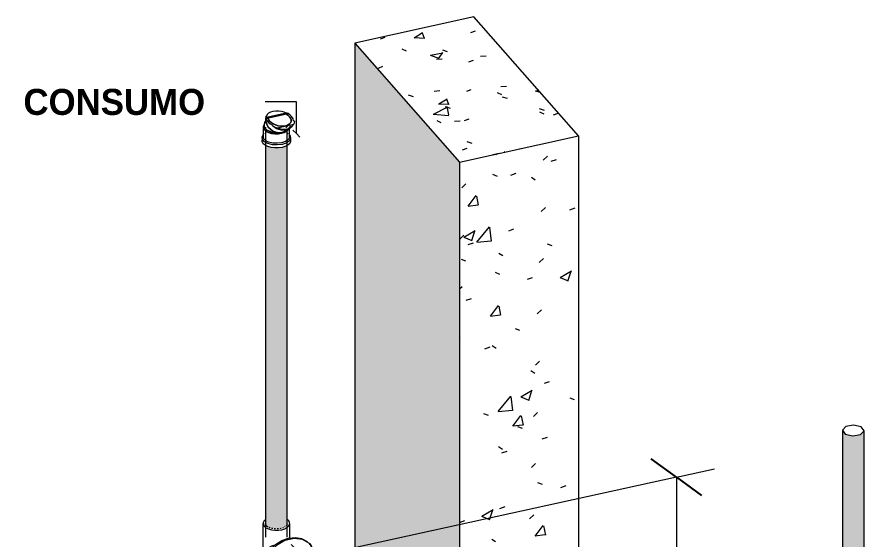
# Model space of a CAD drawing. Header units: metres. Extents: x -24.8 to 3.4, y -2.1 to 25.8.
# Drawn here: x -22.8 to -21.824, y 15.515 to 16.117 of the extents above; entities that cross this region are included whole.
import ezdxf

# ---------------------------------------------------------------- set-up
doc = ezdxf.new("R2010")
doc.units = ezdxf.units.M
for name, color, linetype, lineweight in [('A-ANNO-DIMS', 7, 'Continuous', 5), ('A-ANNO-DIMS-20', 7, 'Continuous', 5), ('G-ANNO-TEXT', 7, 'Continuous', 5), ('P-PIPE', 7, 'Continuous', 5), ('S-COLS', 7, 'Continuous', 5)]:
    doc.layers.add(name, color=color, linetype=linetype, lineweight=lineweight)
doc.styles.add('Century Gothic_1', font='GOTHIC.TTF', dxfattribs={"height": 0.02})
doc.styles.add('Century Gothic_B', font='GOTHICB.TTF', dxfattribs={"height": 0.03})
doc.dimstyles.new('Setores_1_mm', dxfattribs={"dimscale": 0.3048, "dimtxt": 0.020883, "dimasz": 0.208333, "dimexe": 0.15748, "dimexo": 0.098425, "dimgap": 0.114829, "dimtad": 1, "dimrnd": 0.01, "dimzin": 0, "dimdsep": 46, "dimtxsty": 'Century Gothic_1', "dimblk1": 'OBLIQUE', "dimblk2": 'OBLIQUE', "dimsah": 1, "dimcen": 0.09, "dimazin": 0, "dimtfac": 1, "dimtdec": 4, "dimtix": 1, "dimtmove": 0, "dimatfit": 3, "dimfxl": 1, "dimtvp": 1, "dimtolj": 1, "dimtzin": 0, "dimarcsym": 2})

# ---------------------------------------------------------------- blocks, each defined once
blk = doc.blocks.new('Pilar retangular - 15 x 30 cm-V1-BWC GUARITA')
at = {"layer": 'S-COLS', "true_color": 0xa2a2a2}
h = blk.add_hatch(dxfattribs=at)
h.set_pattern_fill('FP_1', color=253, style=0, pattern_type=2)
h.set_pattern_definition([(30.76, (-22.785, 13.409), (0.1457487, -0.006363), [0.0114, -0.1254]), (357.498, (-22.785, 13.409), (-0.0281946, 0.0763336), [0.01216, -0.13373]), (110.272, (-22.773, 13.408), (0.117551, 0.069962), [0.00678, -0.07459]), (27.496, (-22.785, 13.429), (0.21686, -0.0167957), [0.01784, -0.19627]), (103.113, (-22.767, 13.428), (0.189925, 0.098856), [0.0099, -0.10885]), (355.571, (-22.785, 13.429), (0.1899206, 0.098849), [0.01813, -0.19939]), (10.852, (-22.765, 13.424), (0.1212909, -0.0408548), [0.01449, -0.15936]), (341.384, (-22.765, 13.424), (0.0494378, 0.0735885), [0.01067, -0.11732]), (56.104, (-22.755, 13.421), (0.170728, 0.0327296), [0.00739, -0.08127]), (20.967, (-22.785, 13.409), (0.00247545, 0.03378265), [0.0057, -0.10686, 0.0057, -0.10997, -0.11437]), (20.967, (-22.785, 13.409), (0.00247545, 0.03378265), [-0.22823, 0.0057, -0.10868]), (3.762, (-22.785, 13.409), (0.05345915, 0.0400238), [0.00666, -0.07046, 0.00666, -0.12195, -0.05098]), (3.762, (-22.785, 13.409), (0.05345915, 0.0400238), [-0.20573, 0.00666, -0.04432]), (342.351, (-22.831, 13.409), (0.1084729, -0.0022849), [0.00593, -0.03903, 0.00593, -0.13434, -0.18614]), (342.351, (-22.831, 13.409), (0.1084729, -0.0022849), [-0.18524, 0.00593, -0.1802]), (335.41, (-22.851, 13.409), (0.1185047, 0.0101589), [0.00544, -0.04811, 0.00544, -0.07991, -0.1211]), (335.41, (-22.851, 13.409), (0.1185047, 0.0101589), [-0.13889, 0.00544, -0.11566])])
h.paths.add_polyline_path([(-22.29015, 15.94987), (-22.15281, 15.97999), (-22.27343, 16.11717), (-22.41077, 16.08705), (-22.33951, 16.00602)])
at = {"layer": 'S-COLS', "true_color": 0xc0c0c0}
h = blk.add_hatch(dxfattribs=at)
h.set_pattern_fill('FP_4', color=9, style=0, pattern_type=2)
h.set_pattern_definition([(55.048, (-20.497, 13.526), (0.058599, -0.0776944), [0.00688, -0.07563]), (307.026, (-20.497, 13.526), (-0.01134, 0.1453116), [0.00811, -0.0892]), (94.461, (-20.492, 13.52), (0.0472636, 0.067621), [0.01215, -0.13361]), (47.945, (-20.497, 13.561), (0.08719, -0.128301), [0.0095, -0.1045]), (92.912, (-20.49, 13.551), (0.0763583, 0.0846485), [0.01777, -0.19545]), (304.2, (-20.497, 13.561), (0.076364, 0.0846507), [0.01293, -0.1422]), (342.77, (-20.489, 13.543), (0.048764, -0.1263442), [0.00599, -0.06588]), (291.107, (-20.489, 13.543), (0.0198814, 0.1050579), [0.01129, -0.12414]), (79.285, (-20.485, 13.533), (0.0686496, -0.0212847), [0.00891, -0.09801]), (27.3, (-20.497, 13.526), (0.0009891, 0.0574754), [0.00241, -0.04515, 0.00241, -0.04646, -0.04832]), (27.3, (-20.497, 13.526), (0.0009891, 0.0574754), [-0.09643, 0.00241, -0.04592]), (319.517, (-20.497, 13.526), (0.02149174, 0.044987), [0.00351, -0.03717, 0.00351, -0.06433, -0.02689]), (319.517, (-20.497, 13.526), (0.02149174, 0.044987), [-0.10852, 0.00351, -0.02338]), (291.723, (-20.515, 13.547), (0.04361527, -0.05357156), [0.00614, -0.0404, 0.00614, -0.13907, -0.19269]), (291.723, (-20.515, 13.547), (0.04361527, -0.05357156), [-0.19176, 0.00614, -0.18655]), (287.816, (-20.523, 13.556), (0.0476523, -0.0365637), [0.0065, -0.05749, 0.0065, -0.09549, -0.14471]), (287.816, (-20.523, 13.556), (0.0476523, -0.0365637), [-0.16597, 0.0065, -0.13821])])
h.paths.add_polyline_path([(-22.29015, 13.67394), (-22.29015, 15.94987), (-22.41077, 16.08705), (-22.41077, 13.7461), (-22.3536, 13.7461), (-22.35046, 13.74253)])
h = blk.add_hatch(dxfattribs=at)
h.set_pattern_fill('FP_2', color=9, style=0, pattern_type=2)
h.set_pattern_definition([(53.41, (-24.579, 15.064), (0.1334466, 0.018214), [0.01505, -0.16552]), (7.774, (-24.579, 15.064), (-0.025814, 0.126763), [0.01122, -0.12346]), (101.511, (-24.567, 15.065), (0.107634, 0.144975), [0.01078, -0.11858]), (50.323, (-24.579, 15.099), (0.1985636, 0.014403), [0.0227, -0.24967]), (97.201, (-24.562, 15.1), (0.173895, 0.209621), [0.0164, -0.18037]), (4.15, (-24.579, 15.099), (0.173896, 0.209624), [0.01659, -0.18249]), (30.222, (-24.56, 15.094), (0.1110526, -0.046525), [0.01508, -0.16584]), (337.27, (-24.56, 15.094), (0.045267, 0.137585), [0.01003, -0.11037]), (71.788, (-24.551, 15.09), (0.156322, 0.091066), [0.01207, -0.13277]), (43.391, (-24.579, 15.064), (0.00226124, 0.05909515), [0.0067, -0.12573, 0.0067, -0.12939, -0.13457]), (43.391, (-24.579, 15.064), (0.00226124, 0.05909515), [-0.26853, 0.0067, -0.12787]), (18.977, (-24.579, 15.064), (0.0489389, 0.0801718), [0.00644, -0.06808, 0.00644, -0.11782, -0.04925]), (18.977, (-24.579, 15.064), (0.0489389, 0.0801718), [-0.19877, 0.00644, -0.04282]), (339.018, (-24.62, 15.055), (0.0993216, 0.0178061), [0.00555, -0.03647, 0.00555, -0.12554, -0.17394]), (339.018, (-24.62, 15.055), (0.0993216, 0.0178061), [-0.1731, 0.00555, -0.16839]), (327.067, (-24.639, 15.05), (0.1085024, 0.0414173), [0.00539, -0.04772, 0.00539, -0.07927, -0.12012]), (327.067, (-24.639, 15.05), (0.1085024, 0.0414173), [-0.13778, 0.00539, -0.11473])])
h.paths.add_polyline_path([(-22.27343, 13.65493), (-22.27343, 13.74253), (-22.18663, 13.74253), (-22.15281, 13.70406), (-22.15281, 15.97999), (-22.29015, 15.94987), (-22.29015, 13.67394)])
at = {"layer": 'S-COLS'}
for p, q in [((-22.27343, 16.11717), (-22.41077, 16.08705)), ((-22.15281, 15.97999), (-22.27343, 16.11717)), ((-22.41077, 16.08705), (-22.29015, 15.94987)), ((-22.41077, 16.08705), (-22.41077, 13.81112)), ((-22.29015, 15.94987), (-22.15281, 15.97999)), ((-22.15281, 15.97999), (-22.15281, 13.70406)), ((-22.29015, 15.94987), (-22.29015, 13.67394))]:
    blk.add_line(p, q, dxfattribs=at)
blk = doc.blocks.new('Joelho 45_90 - Agua Fria_Soldavel - MEP - Tigre - Standard-3629255-BWC GUARITA')
at = {"layer": 'P-PIPE'}
for p, q in [((-22.51372, 16.00024), (-22.4878, 16.00592)), ((-22.51114, 16.0008), (-22.51372, 16.00024)), ((-22.48992, 16.0063), (-22.51284, 16.00128)), ((-22.51284, 16.00128), (-22.48992, 16.0063)), ((-22.4878, 16.00592), (-22.49037, 16.00536)), ((-22.51637, 15.98999), (-22.51637, 15.97899)), ((-22.51294, 15.99484), (-22.51383, 15.99418)), ((-22.49995, 15.98929), (-22.48097, 15.99346)), ((-22.48849, 15.98757), (-22.48488, 15.99124)), ((-22.48348, 15.99067), (-22.48235, 15.99182)), ((-22.51361, 15.98333), (-22.51475, 15.98252)), ((-22.48779, 15.98252), (-22.48893, 15.98333)), ((-22.48617, 15.97899), (-22.48617, 15.98861)), ((-22.51777, 15.97777), (-22.51777, 15.97431)), ((-22.48477, 15.97431), (-22.48477, 15.97777))]:
    blk.add_line(p, q, dxfattribs=at)
for points in [[(-22.51229, 16.00409, 0), (-22.5128, 16.00314, 0), (-22.51324, 16.00222, 0), (-22.5136, 16.00132, 0), (-22.51392, 16.00045, 0), (-22.51418, 15.9996, 0), (-22.51441, 15.99877, 0), (-22.51461, 15.99795, 0), (-22.51477, 15.99715, 0), (-22.51491, 15.99636, 0), (-22.51502, 15.99558, 0), (-22.51511, 15.99481, 0), (-22.51518, 15.99404, 0), (-22.51524, 15.99327, 0), (-22.51528, 15.99251, 0), (-22.5153, 15.99175, 0), (-22.51531, 15.99099, 0), (-22.51531, 15.99094, 0)], [(-22.51284, 16.00128, 0), (-22.51329, 16.00077, 0), (-22.51372, 16.00024, 0)], [(-22.51372, 16.00024, 0), (-22.51349, 15.99677, 0), (-22.51244, 15.99338, 0), (-22.51063, 15.99026, 0), (-22.50816, 15.9876, 0), (-22.50519, 15.98555, 0), (-22.50186, 15.98423, 0), (-22.49839, 15.98371, 0), (-22.49497, 15.98402, 0)], [(-22.51372, 16.00024, 0), (-22.51264, 15.99802, 0), (-22.51086, 15.99588, 0), (-22.50847, 15.99392, 0), (-22.50557, 15.99223, 0)], [(-22.49497, 15.98402, 0), (-22.49839, 15.98371, 0), (-22.50186, 15.98423, 0), (-22.50519, 15.98555, 0), (-22.50816, 15.9876, 0), (-22.51063, 15.99026, 0), (-22.51244, 15.99338, 0), (-22.51349, 15.99677, 0), (-22.51372, 16.00024, 0)], [(-22.50527, 16.00822, 0), (-22.50814, 16.00733, 0), (-22.51041, 16.00609, 0), (-22.51196, 16.00459, 0), (-22.51276, 16.00296, 0), (-22.51284, 16.00128, 0)], [(-22.50921, 15.99717, 0), (-22.51047, 15.99897, 0), (-22.51114, 16.0008, 0)], [(-22.48632, 16.00219, 0), (-22.48502, 16.00033, 0), (-22.48437, 15.99843, 0), (-22.48438, 15.9966, 0), (-22.48507, 15.99492, 0), (-22.48639, 15.99348, 0), (-22.48829, 15.99235, 0), (-22.49066, 15.99159, 0), (-22.49338, 15.99124, 0), (-22.49633, 15.9913, 0), (-22.49934, 15.99179, 0), (-22.50228, 15.99267, 0), (-22.50499, 15.99391, 0), (-22.50734, 15.99543, 0), (-22.50921, 15.99717, 0)], [(-22.48992, 16.0063, 0), (-22.49246, 16.00741, 0), (-22.49541, 16.00823, 0), (-22.49866, 16.00867, 0), (-22.50203, 16.00867, 0), (-22.50527, 16.00822, 0)], [(-22.49037, 16.00536, 0), (-22.48812, 16.00387, 0), (-22.48632, 16.00219, 0)], [(-22.4878, 16.00592, 0), (-22.48887, 16.00612, 0), (-22.48992, 16.0063, 0)], [(-22.4815, 15.99751, 0), (-22.48203, 15.99972, 0), (-22.4833, 16.00192, 0), (-22.48525, 16.00403, 0), (-22.4878, 16.00592, 0)], [(-22.4952, 15.98309, 0), (-22.49898, 15.98254, 0), (-22.50292, 15.98249, 0), (-22.50675, 15.98296, 0), (-22.51021, 15.98391, 0), (-22.51305, 15.98527, 0), (-22.51509, 15.98696, 0), (-22.51619, 15.98885, 0), (-22.51628, 15.99082, 0), (-22.51534, 15.99273, 0)], [(-22.51534, 15.99273, 0), (-22.51628, 15.99082, 0), (-22.51619, 15.98885, 0), (-22.51509, 15.98696, 0), (-22.51305, 15.98527, 0), (-22.51021, 15.98391, 0), (-22.50675, 15.98296, 0), (-22.50292, 15.98249, 0), (-22.49898, 15.98254, 0), (-22.4952, 15.98309, 0)], [(-22.51522, 15.99171, 0), (-22.51515, 15.98988, 0), (-22.51412, 15.98812, 0), (-22.51222, 15.98656, 0), (-22.50958, 15.98529, 0), (-22.50637, 15.98441, 0), (-22.50281, 15.98397, 0), (-22.50035, 15.98395, 0)], [(-22.50034, 15.98395, 0), (-22.50281, 15.98397, 0), (-22.50637, 15.98441, 0), (-22.50958, 15.98529, 0), (-22.51222, 15.98656, 0), (-22.51412, 15.98812, 0), (-22.51515, 15.98988, 0), (-22.51522, 15.99171, 0)], [(-22.50557, 15.99223, 0), (-22.50554, 15.9917, 0), (-22.5055, 15.99116, 0)], [(-22.5055, 15.99116, 0), (-22.50279, 15.9901, 0), (-22.49995, 15.98929, 0)], [(-22.49056, 15.98679, 0), (-22.49579, 15.98656, 0), (-22.50096, 15.98807, 0), (-22.5055, 15.99116, 0)], [(-22.48322, 15.99094, 0), (-22.48585, 15.98874, 0), (-22.49056, 15.98679, 0)], [(-22.48942, 15.98795, 0), (-22.48615, 15.98909, 0), (-22.48329, 15.99095, 0), (-22.48097, 15.99346, 0)], [(-22.47998, 15.99676, 0), (-22.48074, 15.99713, 0), (-22.4815, 15.99751, 0)], [(-22.48097, 15.99346, 0), (-22.48025, 15.99505, 0), (-22.47998, 15.99676, 0)], [(-22.49463, 15.97023, 0), (-22.5002, 15.96955, 0), (-22.5059, 15.96987, 0), (-22.51104, 15.97113, 0), (-22.515, 15.9732, 0), (-22.5173, 15.97582, 0), (-22.51767, 15.97868, 0), (-22.51639, 15.98107, 0)], [(-22.49995, 15.98929, 0), (-22.49651, 15.98805, 0), (-22.49294, 15.9876, 0), (-22.48942, 15.98795, 0)], [(-22.48651, 15.98841, 0), (-22.4872, 15.98725, 0), (-22.4891, 15.98553, 0), (-22.49183, 15.98411, 0), (-22.4952, 15.98309, 0)], [(-22.4952, 15.98309, 0), (-22.49183, 15.98411, 0), (-22.4891, 15.98553, 0), (-22.4872, 15.98725, 0), (-22.48651, 15.98841, 0)], [(-22.48849, 15.98757, 0), (-22.48905, 15.98704, 0), (-22.49179, 15.98515, 0), (-22.49497, 15.98402, 0)], [(-22.49497, 15.98402, 0), (-22.49179, 15.98515, 0), (-22.48905, 15.98704, 0)], [(-22.48603, 15.98094, 0), (-22.48524, 15.97973, 0), (-22.48487, 15.97687, 0), (-22.48648, 15.97412, 0), (-22.48987, 15.97182, 0), (-22.49463, 15.97023, 0)], [(-22.49463, 15.96676, 0), (-22.49877, 15.96616, 0), (-22.50308, 15.96612, 0), (-22.50726, 15.96663, 0), (-22.51104, 15.96767, 0), (-22.51414, 15.96916, 0), (-22.51638, 15.971, 0), (-22.51758, 15.97306, 0), (-22.51767, 15.97521, 0)], [(-22.4952, 15.97208, 0), (-22.50029, 15.97146, 0), (-22.50551, 15.97175, 0), (-22.51021, 15.97291, 0), (-22.51383, 15.9748, 0), (-22.51594, 15.9772, 0), (-22.51628, 15.97982, 0)], [(-22.48619, 15.97937, 0), (-22.48626, 15.97816, 0), (-22.48773, 15.97565, 0), (-22.49083, 15.97354, 0), (-22.4952, 15.97208, 0)], [(-22.48482, 15.97496, 0), (-22.48487, 15.97341, 0), (-22.4859, 15.97132, 0), (-22.48797, 15.96943, 0), (-22.49095, 15.96788, 0), (-22.49463, 15.96676, 0)]]:
    blk.add_polyline3d(points, dxfattribs=at)
blk = doc.blocks.new('Registro de Gaveta - Agua Fria - MEP - Tigre - PVC Cromado - 25 mm-135403-BWC GUARITA')
at = {"layer": 'P-PIPE'}
for p, q in [((-22.51677, 15.53307), (-22.51677, 15.48443)), ((-22.51271, 15.53056), (-22.51314, 15.53111)), ((-22.48962, 15.5308), (-22.4901, 15.53026)), ((-22.48577, 15.5163), (-22.48577, 15.53307)), ((-22.51237, 15.5302), (-22.51271, 15.53056)), ((-22.49119, 15.52937), (-22.49193, 15.52892)), ((-22.4748, 15.49979), (-22.48408, 15.50872)), ((-22.46305, 15.51001), (-22.46112, 15.50766)), ((-22.46148, 15.50825), (-22.4625, 15.50941)), ((-22.48273, 15.49772), (-22.47156, 15.50017)), ((-22.48273, 15.49772), (-22.48273, 15.49407)), ((-22.46504, 15.4776), (-22.48273, 15.49772)), ((-22.48273, 15.49407), (-22.46503, 15.47394)), ((-22.47156, 15.50017), (-22.45387, 15.48005)), ((-22.45658, 15.48786), (-22.45607, 15.49316)), ((-22.50827, 15.48724), (-22.50069, 15.47702)), ((-22.44241, 15.47122), (-22.4601, 15.49134)), ((-22.51677, 15.47803), (-22.51677, 15.4745)), ((-22.46504, 15.4776), (-22.45387, 15.48005)), ((-22.46501, 15.47384), (-22.46434, 15.47082)), ((-22.51181, 15.46605), (-22.51079, 15.46489)), ((-22.49729, 15.47102), (-22.49115, 15.46404)), ((-22.49419, 15.46136), (-22.4765, 15.44124)), ((-22.46903, 15.43695), (-22.46504, 15.4324)), ((-22.45387, 15.43485), (-22.46504, 15.4324)), ((-22.46406, 15.43832), (-22.46503, 15.43605))]:
    blk.add_line(p, q, dxfattribs=at)
for points in [[(-22.51376, 15.53765, 0), (-22.51571, 15.53588, 0), (-22.51668, 15.53391, 0), (-22.51659, 15.53189, 0), (-22.51546, 15.52995, 0), (-22.51336, 15.52823, 0), (-22.51044, 15.52683, 0), (-22.5069, 15.52585, 0), (-22.50297, 15.52537, 0), (-22.49892, 15.52541, 0), (-22.49504, 15.52598, 0)], [(-22.51352, 15.53182, 0), (-22.51362, 15.53212, 0), (-22.51377, 15.53307, 0)], [(-22.49504, 15.52598, 0), (-22.49158, 15.52703, 0), (-22.48878, 15.52848, 0), (-22.48683, 15.53025, 0), (-22.48586, 15.53222, 0), (-22.48595, 15.53424, 0), (-22.48708, 15.53618, 0), (-22.48871, 15.5376, 0)], [(-22.48878, 15.53277, 0), (-22.48884, 15.53238, 0), (-22.48903, 15.5318, 0)], [(-22.51073, 15.52898, 0), (-22.51102, 15.52916, 0), (-22.51171, 15.52963, 0)], [(-22.50829, 15.5279, 0), (-22.50867, 15.52803, 0), (-22.50958, 15.5284, 0)], [(-22.50537, 15.52717, 0), (-22.50581, 15.52725, 0), (-22.50688, 15.52749, 0)], [(-22.50218, 15.52684, 0), (-22.50264, 15.52686, 0), (-22.5038, 15.52695, 0)], [(-22.49892, 15.52693, 0), (-22.49938, 15.5269, 0), (-22.50054, 15.52683, 0)], [(-22.49582, 15.52745, 0), (-22.49624, 15.52735, 0), (-22.49734, 15.52714, 0)], [(-22.4931, 15.52834, 0), (-22.49345, 15.52819, 0), (-22.4944, 15.52785, 0)], [(-22.51721, 15.48114, 0), (-22.51619, 15.48872, 0), (-22.51319, 15.49624, 0), (-22.50841, 15.50318, 0), (-22.50218, 15.50907, 0), (-22.49493, 15.5135, 0), (-22.48715, 15.51617, 0), (-22.47937, 15.51691, 0), (-22.47212, 15.51566, 0), (-22.4659, 15.5125, 0)], [(-22.45607, 15.49316, 0), (-22.45788, 15.50249, 0), (-22.4631, 15.5099, 0), (-22.4711, 15.5145, 0), (-22.48091, 15.51573, 0), (-22.49135, 15.51344, 0), (-22.50116, 15.50791, 0), (-22.50916, 15.49981, 0), (-22.51438, 15.49011, 0), (-22.5162, 15.47998, 0)], [(-22.50288, 15.50843, 0), (-22.50313, 15.50833, 0), (-22.5067, 15.50682, 0), (-22.50974, 15.50531, 0), (-22.51223, 15.50383, 0), (-22.51418, 15.50241, 0), (-22.51546, 15.50067, 0)], [(-22.51546, 15.50067, 0), (-22.51418, 15.49659, 0), (-22.51361, 15.49532, 0)], [(-22.50036, 15.47959, 0), (-22.49933, 15.48534, 0), (-22.49636, 15.49085, 0), (-22.49182, 15.49545, 0), (-22.48625, 15.49859, 0), (-22.48032, 15.49989, 0), (-22.47552, 15.49942, 0)], [(-22.48303, 15.49384, 0), (-22.48936, 15.48958, 0), (-22.49691, 15.47809, 0), (-22.49691, 15.46594, 0), (-22.4939, 15.46115, 0)], [(-22.46015, 15.49128, 0), (-22.46493, 15.49494, 0), (-22.4673, 15.49581, 0)], [(-22.51105, 15.46523, 0), (-22.51319, 15.4678, 0), (-22.51619, 15.474, 0), (-22.51721, 15.48114, 0)], [(-22.51468, 15.47062, 0), (-22.51546, 15.47139, 0), (-22.51659, 15.47333, 0), (-22.51668, 15.47535, 0)], [(-22.5162, 15.47998, 0), (-22.51438, 15.47065, 0), (-22.50916, 15.46324, 0), (-22.50116, 15.45864, 0), (-22.49135, 15.45741, 0), (-22.49083, 15.45745, 0)], [(-22.498, 15.47192, 0), (-22.49933, 15.47429, 0), (-22.50036, 15.47959, 0)], [(-22.46506, 15.47394, 0), (-22.47167, 15.46946, 0), (-22.47922, 15.45797, 0), (-22.47922, 15.44582, 0), (-22.47167, 15.43764, 0), (-22.46506, 15.43606, 0)], [(-22.46504, 15.4324, 0), (-22.4628, 15.43657, 0), (-22.4614, 15.44267, 0), (-22.46093, 15.45033, 0), (-22.4614, 15.45907, 0), (-22.4628, 15.46835, 0), (-22.46504, 15.4776, 0)], [(-22.45387, 15.48005, 0), (-22.45163, 15.4708, 0), (-22.45023, 15.46152, 0), (-22.44976, 15.45278, 0), (-22.45023, 15.44512, 0), (-22.45163, 15.43902, 0), (-22.45387, 15.43485, 0)], [(-22.4513, 15.43993, 0), (-22.44724, 15.443, 0), (-22.43969, 15.45449, 0), (-22.43969, 15.46664, 0), (-22.44724, 15.47482, 0), (-22.45296, 15.47634, 0)], [(-22.46347, 15.46616, 0), (-22.46327, 15.46483, 0), (-22.46306, 15.4634, 0)], [(-22.46244, 15.45731, 0), (-22.46235, 15.45598, 0), (-22.46231, 15.45502, 0)], [(-22.46233, 15.44829, 0), (-22.46235, 15.44792, 0), (-22.4624, 15.44722, 0)], [(-22.46298, 15.44255, 0), (-22.46327, 15.44114, 0), (-22.46336, 15.44073, 0)]]:
    blk.add_polyline3d(points, dxfattribs=at)
blk = doc.blocks.new('DIMBLOCK9-BWC GUARITA')
at = {"layer": 'A-ANNO-DIMS-20', "lineweight": 25}
for p, q in [((-22.04004, 15.58666), (-22.06911, 15.60779)), ((-22.04004, 15.58666), (-22.01097, 15.56553)), ((-22.04004, 13.81061), (-22.06911, 13.83174)), ((-22.04004, 13.81061), (-22.01097, 13.78947))]:
    blk.add_line(p, q, dxfattribs=at)
at = {"layer": 'A-ANNO-DIMS-20'}
for p, q in [((-22.04004, 15.58666), (-21.99609, 15.5963)), ((-22.04004, 15.58666), (-22.47452, 15.49138)), ((-22.04004, 15.58666), (-22.04004, 13.81061)), ((-22.04004, 13.81061), (-21.99609, 13.82024)), ((-22.04004, 13.81061), (-22.33309, 13.74634))]:
    blk.add_line(p, q, dxfattribs=at)
at = {"layer": 'A-ANNO-DIMS-20', "color": 0, "insert": (-22.09772, 14.64752), "char_height": 0.02, "width": 0.1058091, "attachment_point": 1, "rotation": 90, "line_spacing_factor": 0.984502, "style": 'Century Gothic_1'}
blk.add_mtext('2,05 m', dxfattribs=at)
blk = doc.blocks.new('_Oblique')
at = {"color": 0, "linetype": 'ByBlock', "lineweight": -2}
blk.add_line((-0.5, -0.5), (0.5, 0.5), dxfattribs=at)

msp = doc.modelspace()

# ---------------------------------------------------------------- hatches: boundary and pattern name
at = {"layer": 'P-PIPE', "true_color": 0x00ffff}
for points in [[(-22.50171, 15.52683), (-22.50171, 15.96613), (-22.50481, 15.96633), (-22.50847, 15.96696), (-22.51202, 15.96814), (-22.51376, 15.96897), (-22.51362, 15.53212), (-22.51223, 15.53008), (-22.50951, 15.52844), (-22.5078, 15.52775), (-22.50313, 15.52692), (-22.50182, 15.52684)], [(-22.50171, 15.52683), (-22.49737, 15.52719), (-22.49504, 15.52768), (-22.492, 15.52895), (-22.49063, 15.5298), (-22.48927, 15.53138), (-22.48878, 15.53284), (-22.4888, 15.969), (-22.49183, 15.96761), (-22.49552, 15.96664), (-22.50029, 15.96615), (-22.50171, 15.96612), (-22.50171, 15.55099)], [(-21.83659, 15.09742), (-21.83659, 15.63412), (-21.84529, 15.63611), (-21.84864, 15.64059), (-21.84845, 15.10257), (-21.84716, 15.10072), (-21.8447, 15.09916), (-21.8427, 15.09836), (-21.83873, 15.09755), (-21.83748, 15.0975)], [(-21.83578, 15.09742), (-21.83286, 15.09764), (-21.82947, 15.09843), (-21.82677, 15.0996), (-21.82526, 15.10068), (-21.82418, 15.1015), (-21.82365, 15.10165), (-21.82365, 15.64014), (-21.82763, 15.63579), (-21.83659, 15.63412), (-21.83659, 15.09742), (-21.83621, 15.09744)]]:
    msp.add_hatch(color=4, dxfattribs=at).paths.add_polyline_path(points)

# ---------------------------------------------------------------- linework, layer by layer
at = {"layer": 'G-ANNO-TEXT', "color": 1, "true_color": 0xff0000}
for p, q in [((-22.52727, 16.0192), (-22.5287, 16.0192)), ((-22.47814, 16.0192), (-22.52727, 16.0192)), ((-22.47814, 15.98265), (-22.47814, 16.0192)), ((-22.47814, 15.98265), (-22.48211, 15.98662)), ((-22.47814, 15.98265), (-22.47417, 15.97868))]:
    msp.add_line(p, q, dxfattribs=at)
at = {"layer": 'P-PIPE'}
for p, q in [((-22.49037, 16.00536), (-22.51114, 16.0008)), ((-22.51377, 15.98999), (-22.51377, 15.51727)), ((-22.49035, 15.98939), (-22.4858, 15.99402)), ((-22.48877, 15.51727), (-22.48877, 15.98753)), ((-21.84864, 15.64036), (-21.84864, 13.63811)), ((-21.82364, 13.63811), (-21.82364, 15.64036))]:
    msp.add_line(p, q, dxfattribs=at)
for points in [[(-22.51114, 16.0008, 0), (-22.51047, 15.99897, 0), (-22.50921, 15.99717, 0)], [(-22.49066, 15.99159, 0), (-22.48829, 15.99235, 0), (-22.48639, 15.99348, 0), (-22.48507, 15.99492, 0), (-22.48438, 15.9966, 0), (-22.48437, 15.99843, 0), (-22.48502, 16.00033, 0), (-22.48632, 16.00219, 0)], [(-22.48632, 16.00219, 0), (-22.48812, 16.00387, 0), (-22.49037, 16.00536, 0)], [(-22.50921, 15.99717, 0), (-22.50734, 15.99543, 0), (-22.50499, 15.99391, 0), (-22.50228, 15.99267, 0), (-22.49934, 15.99179, 0), (-22.49633, 15.9913, 0), (-22.49338, 15.99124, 0), (-22.49066, 15.99159, 0)], [(-21.8357, 15.6466, 0), (-21.84466, 15.64493, 0), (-21.84864, 15.64059, 0)], [(-21.84864, 15.64059, 0), (-21.84529, 15.63611, 0), (-21.83659, 15.63412, 0)], [(-21.83659, 15.63412, 0), (-21.82763, 15.63579, 0), (-21.82365, 15.64014, 0)], [(-21.82365, 15.64014, 0), (-21.827, 15.64462, 0), (-21.8357, 15.6466, 0)]]:
    msp.add_polyline3d(points, dxfattribs=at)

# ---------------------------------------------------------------- block references
for name in ['Joelho 45_90 - Agua Fria_Soldavel - MEP - Tigre - Standard-3629255-BWC GUARITA', 'Registro de Gaveta - Agua Fria - MEP - Tigre - PVC Cromado - 25 mm-135403-BWC GUARITA']:
    msp.add_blockref(name, (0, 0), dxfattribs=at)
at = {"layer": 'S-COLS'}
msp.add_blockref('Pilar retangular - 15 x 30 cm-V1-BWC GUARITA', (0, 0), dxfattribs=at)

# ---------------------------------------------------------------- dimensions: what is measured, and where the dimension line sits
at = {"layer": 'A-ANNO-DIMS'}
dim = msp.add_linear_dim(base=(-22.04004, 13.74031), p1=(-22.50199, 15.48535), p2=(-22.36056, 13.74031), angle=90, dimstyle='Setores_1_mm', override={"dimpost": '<>', "dimfxl": 1.75076}, dxfattribs=at)
dim.commit()
dim.dimension.update_dxf_attribs({"geometry": 'DIMBLOCK9-BWC GUARITA', "text_midpoint": (-22.08529, 14.61283)})

# ---------------------------------------------------------------- next in the draw order: texts
at = {"layer": 'G-ANNO-TEXT', "color": 1, "true_color": 0xff0000, "insert": (-22.79291, 16.0342), "char_height": 0.03, "width": 0.2709704, "attachment_point": 1, "style": 'Century Gothic_B', "bg_fill": 3, "box_fill_scale": 1.25, "bg_fill_color": 256, "bg_fill_true_color": 13158600, "bg_fill_transparency": 0}
msp.add_mtext('CONSUMO', dxfattribs=at)

doc.saveas('drawing.dxf')
